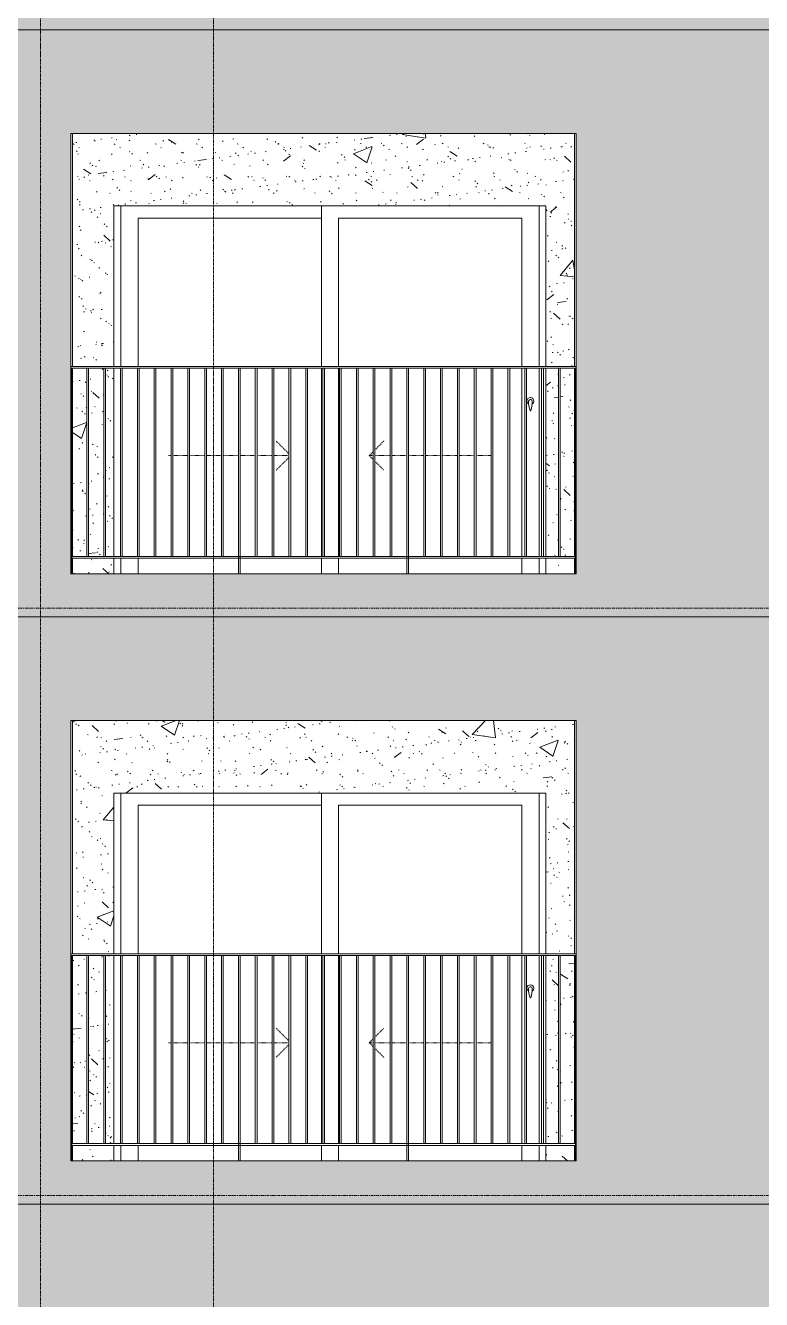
# Model space of a CAD drawing. Header units: millimetres. Extents: x 9199 to 175431, y -4466 to 35300.
# Drawn here: x 155514 to 159773, y 21997 to 29375 of the extents above; entities that cross this region are included whole.
import ezdxf

# ---------------------------------------------------------------- set-up
doc = ezdxf.new("R2010")
doc.units = ezdxf.units.MM
for name, pattern in [('Centre', [31.75, 6.35, -4.7625, 15.875, -4.7625]), ('Dash', [6, 3, -3]), ('Grid Line', [22.225, 12.7, -3.175, 3.175, -3.175])]:
    doc.linetypes.add(name, pattern=pattern)
for name, color, linetype, lineweight in [('0-2', 250, 'Continuous', 5), ('A-DOOR', 31, 'Continuous', 9), ('A-DOOR-FRAM', 31, 'Continuous', 9), ('A-DOOR-HDLN', 31, 'Dash', 18), ('A-FLOR-HRAL', 11, 'Continuous', 9), ('A-FLOR-LEVL-2', 51, 'Centre', 9), ('A-WALL', 113, 'Continuous', 9), ('A-WALL-PATT', 111, 'Continuous', 9), ('A-WALL-PATT-1', 9, 'Continuous', 9), ('A-WALL-PATT-2', 111, 'Continuous', 5), ('I-WALL', 2, 'Continuous', 9), ('I-WALL-1', 7, 'Continuous', 9), ('S-GRID-1', 1, 'Grid Line', 9)]:
    doc.layers.add(name, color=color, linetype=linetype, lineweight=lineweight)
pattern_1 = [(50, (-51555.6, 1200), (1093.104, -95.634), [114.3, -1257.3]), (355, (-51555.6, 1200), (-211.457, 1146.34), [91.44, -1005.84]), (100.451, (-51464.5, 1192), (881.656, 1050.7), [97.14, -1068.54]), (46.184, (-51555.6, 1504.8), (1626.475, -252.257), [171.45, -1885.95]), (96.636, (-51420, 1483.8), (1424.416, 1484.565), [145.71, -1602.81]), (351.184, (-51555.6, 1504.8), (1424.43, 1484.55), [137.16, -1508.76]), (21, (-51403.2, 1428.6), (909.686, -613.591), [114.3, -1257.3]), (326, (-51403.2, 1428.6), (370.812, 1105.13), [91.44, -1005.84]), (71.451, (-51327.4, 1377.5), (1280.503, 491.528), [97.14, -1068.54]), (37.5, (-51555.58, 1200), (18.5313, 507.3303), [50.292, -943.356, 50.292, -970.788, -1009.65]), (37.5, (-51555.58, 1200), (18.5313, 507.3303), [-2014.728, 50.292, -959.358]), (7.5, (-51555.6, 1200), (400.918, 601.0836), [50.292, -531.876, 50.292, -920.496, -384.81]), (7.5, (-51555.6, 1200), (400.918, 601.0836), [-1552.956, 50.292, -334.518]), (327.5, (-51895.43, 1200), (813.545, -34.3737), [50.292, -330.708, 50.292, -1138.428, -1577.34]), (327.5, (-51895.43, 1200), (813.545, -34.3737), [-1569.72, 50.292, -1527.048]), (317.5, (-52047.8, 1200), (888.775, 152.56), [50.292, -445.008, 50.292, -739.14, -1120.14]), (317.5, (-52047.8, 1200), (888.775, 152.56), [-1284.732, 50.292, -1069.848])]
pattern_2 = [(37.5, (-51555.58, 1200), (-4.79953, 146.8239), [5.029, -110.795, 5.029, -124.511, -123.825]), (37.5, (-51555.58, 1200), (-4.79953, 146.8239), [-245.364, 5.029, -118.796]), (7.5, (-51555.58, 1200), (134.8574, 215.0472), [5.029, -57.455, 5.029, -99.365, -40.005]), (7.5, (-51555.58, 1200), (134.8574, 215.0472), [-166.878, 5.029, -34.976]), (327.5, (-51649.3, 1200), (237.29776, 0.4316), [5.029, -33.071, 5.029, -132.131, -179.07]), (327.5, (-51649.3, 1200), (237.29776, 0.4316), [-175.26, 5.029, -174.041]), (317.5, (-51649.3, 1200), (229.0671, 66.8792), [5.029, -14.021, 5.029, -84.887, -102.87]), (317.5, (-51649.3, 1200), (229.0671, 66.8792), [-108.966, 5.029, -97.841])]

# ---------------------------------------------------------------- blocks, each defined once
blk = doc.blocks.new('NCV_TKTC_TANG 6 - 8_rvt-4-TKCS_MẶT ĐỨNG HƯỚNG TÂY')
at = {"layer": 'A-WALL-PATT-1'}
h = blk.add_hatch(dxfattribs=at)
h.set_pattern_fill('FP_19', color=256, style=0, pattern_type=2)
h.set_pattern_definition(pattern_1)
h.paths.add_polyline_path([(-25351.9, 22800), (-25113.5, 22800), (-25113.5, 22890), (-25351.9, 22890), (-25351.9, 22807.1)])
h.paths.add_polyline_path([(-22457.9, 22800), (-22446.9, 22800), (-22446.9, 22890), (-22613.5, 22890), (-22613.5, 22800)])
h.paths.add_polyline_path([(-22529.8, 22900), (-22446.9, 22900), (-22446.9, 23990), (-22529.8, 23990), (-22529.8, 22916.4)])
h.paths.add_polyline_path([(-22539.8, 22900), (-22539.8, 23990), (-22613.5, 23990), (-22613.5, 22900)])
h.paths.add_polyline_path([(-25162, 22900), (-25113.5, 22900), (-25113.5, 23990), (-25162, 23990), (-25162, 22942.8)])
h.paths.add_polyline_path([(-25221.9, 22900), (-25172, 22900), (-25172, 23990), (-25259.5, 23990), (-25259.5, 22900)])
h.paths.add_polyline_path([(-25269.5, 22900), (-25269.5, 23990), (-25351.9, 23990), (-25351.9, 22900)])
h.paths.add_polyline_path([(-22545.6, 24000), (-22446.9, 24000), (-22446.9, 25350), (-25351.9, 25350), (-25351.9, 24000), (-25113.5, 24000), (-25113.5, 24930), (-22613.5, 24930), (-22613.5, 24000), (-22560.3, 24000)])
h = blk.add_hatch(dxfattribs=at)
h.set_pattern_fill('FP_20', color=256, style=0, pattern_type=2)
h.set_pattern_definition(pattern_2)
h.paths.add_polyline_path([(-25351.9, 22800), (-25113.5, 22800), (-25113.5, 22890), (-25351.9, 22890), (-25351.9, 22807.1)])
h.paths.add_polyline_path([(-22457.9, 22800), (-22446.9, 22800), (-22446.9, 22890), (-22613.5, 22890), (-22613.5, 22800)])
h.paths.add_polyline_path([(-22529.8, 22900), (-22446.9, 22900), (-22446.9, 23990), (-22529.8, 23990), (-22529.8, 22916.4)])
h.paths.add_polyline_path([(-22539.8, 22900), (-22539.8, 23990), (-22613.5, 23990), (-22613.5, 22900)])
h.paths.add_polyline_path([(-25162, 22900), (-25113.5, 22900), (-25113.5, 23990), (-25162, 23990), (-25162, 22942.8)])
h.paths.add_polyline_path([(-25221.9, 22900), (-25172, 22900), (-25172, 23990), (-25259.5, 23990), (-25259.5, 22900)])
h.paths.add_polyline_path([(-25269.5, 22900), (-25269.5, 23990), (-25351.9, 23990), (-25351.9, 22900)])
h.paths.add_polyline_path([(-22545.6, 24000), (-22446.9, 24000), (-22446.9, 25350), (-25351.9, 25350), (-25351.9, 24000), (-25113.5, 24000), (-25113.5, 24930), (-22613.5, 24930), (-22613.5, 24000), (-22560.3, 24000)])
at = {"layer": 'I-WALL-1'}
for p, q in [((-25351.9, 25350), (-25351.9, 24000)), ((-22446.9, 24000), (-22446.9, 25350)), ((-25113.5, 24000), (-25113.5, 24930)), ((-25113.5, 24930), (-22613.5, 24930)), ((-22613.5, 24930), (-22613.5, 24000)), ((-25351.9, 23990), (-25351.9, 22900)), ((-25113.5, 22900), (-25113.5, 23990)), ((-22613.5, 23990), (-22613.5, 22900)), ((-22446.9, 22900), (-22446.9, 23990)), ((-25351.9, 22890), (-25351.9, 22800)), ((-25113.5, 22800), (-25113.5, 22890)), ((-22613.5, 22890), (-22613.5, 22800)), ((-22446.9, 22800), (-22446.9, 22890))]:
    blk.add_line(p, q, dxfattribs=at)
blk = doc.blocks.new('NCV_TKTC_TANG 6 - 8_rvt-5-TKCS_MẶT ĐỨNG HƯỚNG TÂY')
at = {"layer": 'A-WALL-PATT-1'}
h = blk.add_hatch(dxfattribs=at)
h.set_pattern_fill('FP_19', color=256, style=0, pattern_type=2)
h.set_pattern_definition(pattern_1)
h.paths.add_polyline_path([(-25351.9, 26200), (-25113.5, 26200), (-25113.5, 26290), (-25351.9, 26290), (-25351.9, 26207.1)])
h.paths.add_polyline_path([(-22613.5, 26200), (-22446.9, 26200), (-22446.9, 26290), (-22613.5, 26290)])
h.paths.add_polyline_path([(-25172, 26300), (-25172, 27390), (-25259.5, 27390), (-25259.5, 26300), (-25221.9, 26300)])
h.paths.add_polyline_path([(-25162, 26300), (-25113.5, 26300), (-25113.5, 27390), (-25162, 27390), (-25162, 26342.8)])
h.paths.add_polyline_path([(-22465.2, 26300), (-22446.9, 26300), (-22446.9, 27390), (-22529.8, 27390), (-22529.8, 26300), (-22516.8, 26300)])
h.paths.add_polyline_path([(-25269.5, 26300), (-25269.5, 27390), (-25351.9, 27390), (-25351.9, 26300)])
h.paths.add_polyline_path([(-22613.5, 26300), (-22539.8, 26300), (-22539.8, 27390), (-22613.5, 27390), (-22613.5, 26421.2)])
h.paths.add_polyline_path([(-25351.9, 27400), (-25113.5, 27400), (-25113.5, 28330), (-22613.5, 28330), (-22613.5, 27400), (-22446.9, 27400), (-22446.9, 28750), (-25351.9, 28750), (-25351.9, 27540.2)])
h = blk.add_hatch(dxfattribs=at)
h.set_pattern_fill('FP_20', color=256, style=0, pattern_type=2)
h.set_pattern_definition(pattern_2)
h.paths.add_polyline_path([(-25351.9, 26200), (-25113.5, 26200), (-25113.5, 26290), (-25351.9, 26290), (-25351.9, 26207.1)])
h.paths.add_polyline_path([(-22613.5, 26200), (-22446.9, 26200), (-22446.9, 26290), (-22613.5, 26290)])
h.paths.add_polyline_path([(-25172, 26300), (-25172, 27390), (-25259.5, 27390), (-25259.5, 26300), (-25221.9, 26300)])
h.paths.add_polyline_path([(-25162, 26300), (-25113.5, 26300), (-25113.5, 27390), (-25162, 27390), (-25162, 26342.8)])
h.paths.add_polyline_path([(-22465.2, 26300), (-22446.9, 26300), (-22446.9, 27390), (-22529.8, 27390), (-22529.8, 26300), (-22516.8, 26300)])
h.paths.add_polyline_path([(-25269.5, 26300), (-25269.5, 27390), (-25351.9, 27390), (-25351.9, 26300)])
h.paths.add_polyline_path([(-22613.5, 26300), (-22539.8, 26300), (-22539.8, 27390), (-22613.5, 27390), (-22613.5, 26421.2)])
h.paths.add_polyline_path([(-25351.9, 27400), (-25113.5, 27400), (-25113.5, 28330), (-22613.5, 28330), (-22613.5, 27400), (-22446.9, 27400), (-22446.9, 28750), (-25351.9, 28750), (-25351.9, 27540.2)])
at = {"layer": 'I-WALL-1'}
for p, q in [((-25351.9, 28750), (-25351.9, 27400)), ((-22446.9, 27400), (-22446.9, 28750)), ((-25113.5, 27400), (-25113.5, 28330)), ((-25113.5, 28330), (-22613.5, 28330)), ((-22613.5, 28330), (-22613.5, 27400)), ((-25351.9, 27390), (-25351.9, 26300)), ((-25113.5, 26300), (-25113.5, 27390)), ((-22613.5, 27390), (-22613.5, 26300)), ((-22446.9, 26300), (-22446.9, 27390)), ((-25351.9, 26290), (-25351.9, 26200)), ((-25113.5, 26200), (-25113.5, 26290)), ((-22613.5, 26290), (-22613.5, 26200)), ((-22446.9, 26200), (-22446.9, 26290))]:
    blk.add_line(p, q, dxfattribs=at)
blk = doc.blocks.new('Railing - 10mm-1251313-TKCS_MẶT ĐỨNG HƯỚNG TÂY')
at = {"layer": 'A-FLOR-HRAL'}
for p, q in [((-70214.4, 2500), (-70214.4, 3590)), ((-70204.4, 2500), (-70204.4, 3590))]:
    blk.add_line(p, q, dxfattribs=at)
blk = doc.blocks.new('Railing - 50 x 10mm-V205-TKCS_MẶT ĐỨNG HƯỚNG TÂY')
at = {"layer": 'A-FLOR-HRAL'}
for p, q in [((-71091.4, 5800), (-71091.4, 6990)), ((-71081.4, 6990), (-71091.4, 6990)), ((-71081.4, 5800), (-71081.4, 6990))]:
    blk.add_line(p, q, dxfattribs=at)
blk = doc.blocks.new('Railing - 50 x 10mm-V231-TKCS_MẶT ĐỨNG HƯỚNG TÂY')
at = {"layer": 'A-FLOR-HRAL'}
for p in [(-61916.9, 16000), (-61911.5, 17190)]:
    blk.add_line(p, (-61916.9, 17190), dxfattribs=at)
blk = doc.blocks.new('Railing - 50 x 10mm-V211-TKCS_MẶT ĐỨNG HƯỚNG TÂY')
at = {"layer": 'A-FLOR-HRAL'}
for p, q in [((-33481.9, 6990), (-33486.9, 6990)), ((-33481.9, 5800), (-33481.9, 6990))]:
    blk.add_line(p, q, dxfattribs=at)
blk = doc.blocks.new('Railing - Railing-3825163-TKCS_MẶT ĐỨNG HƯỚNG TÂY')
at = {"layer": 'A-FLOR-HRAL'}
for p, q in [((-25361.9, 22900), (-22437.4, 22900)), ((-22437.4, 22890), (-25361.9, 22890)), ((-22437.4, 22900), (-22437.4, 22890))]:
    blk.add_line(p, q, dxfattribs=at)
for name, p in [('Railing - 50 x 10mm-V211-TKCS_MẶT ĐỨNG HƯỚNG TÂY', (8125, 17000)), ('Railing - 10mm-1251313-TKCS_MẶT ĐỨNG HƯỚNG TÂY', (44944.9, 20400)), ('Railing - 10mm-1251313-TKCS_MẶT ĐỨNG HƯỚNG TÂY', (45042.4, 20400)), ('Railing - 10mm-1251313-TKCS_MẶT ĐỨNG HƯỚNG TÂY', (45139.9, 20400)), ('Railing - 10mm-1251313-TKCS_MẶT ĐỨNG HƯỚNG TÂY', (45237.4, 20400)), ('Railing - 10mm-1251313-TKCS_MẶT ĐỨNG HƯỚNG TÂY', (45334.9, 20400)), ('Railing - 10mm-1251313-TKCS_MẶT ĐỨNG HƯỚNG TÂY', (45432.4, 20400)), ('Railing - 10mm-1251313-TKCS_MẶT ĐỨNG HƯỚNG TÂY', (45529.8, 20400)), ('Railing - 10mm-1251313-TKCS_MẶT ĐỨNG HƯỚNG TÂY', (45627.3, 20400)), ('Railing - 10mm-1251313-TKCS_MẶT ĐỨNG HƯỚNG TÂY', (45724.8, 20400)), ('Railing - 50 x 10mm-V205-TKCS_MẶT ĐỨNG HƯỚNG TÂY', (46699.3, 17000)), ('Railing - 10mm-1251313-TKCS_MẶT ĐỨNG HƯỚNG TÂY', (45919.8, 20400)), ('Railing - 10mm-1251313-TKCS_MẶT ĐỨNG HƯỚNG TÂY', (46017.3, 20400)), ('Railing - 10mm-1251313-TKCS_MẶT ĐỨNG HƯỚNG TÂY', (46114.8, 20400)), ('Railing - 10mm-1251313-TKCS_MẶT ĐỨNG HƯỚNG TÂY', (46212.2, 20400)), ('Railing - 10mm-1251313-TKCS_MẶT ĐỨNG HƯỚNG TÂY', (46309.7, 20400)), ('Railing - 10mm-1251313-TKCS_MẶT ĐỨNG HƯỚNG TÂY', (46407.2, 20400)), ('Railing - 10mm-1251313-TKCS_MẶT ĐỨNG HƯỚNG TÂY', (46504.7, 20400)), ('Railing - 10mm-1251313-TKCS_MẶT ĐỨNG HƯỚNG TÂY', (46602.2, 20400)), ('Railing - 10mm-1251313-TKCS_MẶT ĐỨNG HƯỚNG TÂY', (46699.7, 20400)), ('Railing - 50 x 10mm-V205-TKCS_MẶT ĐỨNG HƯỚNG TÂY', (47674.2, 17000)), ('Railing - 10mm-1251313-TKCS_MẶT ĐỨNG HƯỚNG TÂY', (46894.6, 20400)), ('Railing - 10mm-1251313-TKCS_MẶT ĐỨNG HƯỚNG TÂY', (46992.1, 20400)), ('Railing - 10mm-1251313-TKCS_MẶT ĐỨNG HƯỚNG TÂY', (47089.6, 20400)), ('Railing - 10mm-1251313-TKCS_MẶT ĐỨNG HƯỚNG TÂY', (47187.1, 20400)), ('Railing - 10mm-1251313-TKCS_MẶT ĐỨNG HƯỚNG TÂY', (47284.6, 20400)), ('Railing - 10mm-1251313-TKCS_MẶT ĐỨNG HƯỚNG TÂY', (47382.1, 20400)), ('Railing - 10mm-1251313-TKCS_MẶT ĐỨNG HƯỚNG TÂY', (47479.6, 20400)), ('Railing - 10mm-1251313-TKCS_MẶT ĐỨNG HƯỚNG TÂY', (47577, 20400)), ('Railing - 10mm-1251313-TKCS_MẶT ĐỨNG HƯỚNG TÂY', (47674.5, 20400)), ('Railing - 50 x 10mm-V231-TKCS_MẶT ĐỨNG HƯỚNG TÂY', (39474.6, 6800))]:
    blk.add_blockref(name, p)
blk = doc.blocks.new('Top Rail Type - Top Rail_Internal_-3825166-TKCS_MẶT ĐỨNG HƯỚNG TÂY')
at = {"layer": 'A-FLOR-HRAL'}
for p, q in [((-22437.4, 24000), (-25361.9, 24000)), ((-22437.4, 23990), (-25361.9, 23990)), ((-22437.4, 24000), (-22437.4, 23990))]:
    blk.add_line(p, q, dxfattribs=at)
blk = doc.blocks.new('DEG_02-DEG_03 - DEG_02-2500x2400mm-CỬA ĐI 02 CÁNH TRƯỢT-V218-TKCS_MẶT ĐỨNG HƯỚNG TÂY')
at = {"layer": 'A-DOOR'}
for p, q in [((-23912.4, 7000), (-23912.4, 7930)), ((-22652.4, 7930), (-22652.4, 7000)), ((-24972.4, 7860), (-24972.4, 7000)), ((-24972.4, 7860), (-23912.4, 7860)), ((-23812.4, 7860), (-23812.4, 7000)), ((-23812.4, 7860), (-22752.4, 7860)), ((-22752.4, 7000), (-22752.4, 7860)), ((-23912.4, 5900), (-23912.4, 6990)), ((-23812.4, 6990), (-23812.4, 5900)), ((-22752.4, 5900), (-22752.4, 6990)), ((-22652.4, 6990), (-22652.4, 5900)), ((-24972.4, 5890), (-24972.4, 5800)), ((-23912.4, 5800), (-23912.4, 5890)), ((-23812.4, 5890), (-23812.4, 5800)), ((-22752.4, 5800), (-22752.4, 5890)), ((-22652.4, 5890), (-22652.4, 5800))]:
    blk.add_line(p, q, dxfattribs=at)
at = {"layer": 'A-DOOR', "flags": 128}
blk.add_lwpolyline([(-22700.9, 6808.7), (-22700.9, 6808.7), (-22700.9, 6808.7), (-22700.9, 6808.7), (-22700.9, 6808.7), (-22700.9, 6808.7), (-22700.9, 6808.7), (-22700.9, 6808.7), (-22701, 6808.7), (-22701, 6808.7), (-22701, 6808.7), (-22701, 6808.7), (-22701.1, 6808.7), (-22701.1, 6808.7), (-22701.1, 6808.7), (-22701.2, 6808.7), (-22701.2, 6808.7), (-22701.2, 6808.7), (-22701.3, 6808.7), (-22701.3, 6808.7), (-22701.4, 6808.7), (-22701.4, 6808.7), (-22701.5, 6808.7), (-22701.5, 6808.7), (-22701.6, 6808.7), (-22701.6, 6808.7), (-22701.7, 6808.7), (-22701.7, 6808.7), (-22701.8, 6808.7), (-22701.8, 6808.7), (-22701.9, 6808.7), (-22701.9, 6808.7), (-22702, 6808.7), (-22702, 6808.7), (-22702.1, 6808.7), (-22702.2, 6808.7), (-22702.2, 6808.7), (-22702.3, 6808.7), (-22702.3, 6808.7), (-22702.4, 6808.7), (-22702.5, 6808.7), (-22702.5, 6808.7), (-22702.6, 6808.7), (-22702.6, 6808.7), (-22702.7, 6808.7), (-22702.8, 6808.7), (-22702.8, 6808.7), (-22702.9, 6808.7), (-22702.9, 6808.7), (-22703, 6808.7), (-22703, 6808.7), (-22703.1, 6808.7), (-22703.1, 6808.7), (-22703.2, 6808.7), (-22703.2, 6808.7), (-22703.3, 6808.7), (-22703.3, 6808.7), (-22703.4, 6808.7), (-22703.4, 6808.7), (-22703.5, 6808.7), (-22703.5, 6808.7), (-22703.5, 6808.7), (-22703.6, 6808.7), (-22703.6, 6808.7), (-22703.6, 6808.7), (-22703.7, 6808.7), (-22703.7, 6808.7), (-22703.7, 6808.7), (-22703.8, 6808.7), (-22703.8, 6808.7), (-22703.8, 6808.7), (-22703.8, 6808.7), (-22703.8, 6808.7), (-22703.8, 6808.7), (-22703.8, 6808.7), (-22703.9, 6808.7), (-22703.9, 6808.7)], dxfattribs=at)
at = {"layer": 'A-DOOR'}
for centre, radius, start, end in [((-22702.4, 6800), 20, 0, 180), ((-22702.4, 6800), 20, 180, 240), ((-22703.9, 6799.2), 9.45, 90, 180), ((-22548.6, 6799.2), 164.8, 180, 199.13397), ((-22700.9, 6799.2), 9.45, 0, 90), ((-22856.2, 6799.2), 164.8, 340.86603, 0), ((-22702.4, 6800), 20, 300, 0), ((-22702, 6746), 2.34, 199.13397, 261.03098), ((-22702.7, 6746), 2.34, 278.96902, 340.86603)]:
    blk.add_arc(centre, radius, start, end, dxfattribs=at)
at = {"layer": 'A-DOOR-FRAM'}
for p, q in [((-25112.4, 7930), (-25112.4, 7000)), ((-25072.4, 7000), (-25072.4, 7930)), ((-22652.4, 7000), (-22652.4, 7930)), ((-25112.4, 6990), (-25112.4, 5900)), ((-22652.4, 5900), (-22652.4, 6990)), ((-25112.4, 5890), (-25112.4, 5800)), ((-25072.4, 5800), (-25072.4, 5890)), ((-22652.4, 5800), (-22652.4, 5890))]:
    blk.add_line(p, q, dxfattribs=at)
at = {"layer": 'A-DOOR-HDLN'}
for p, q in [((-24099.6, 6494.2), (-24174.5, 6569.1)), ((-23602.2, 6517.2), (-23550.3, 6569.1)), ((-23635.1, 6484.2), (-23612.2, 6507.2)), ((-24799.6, 6484.2), (-24782, 6484.2)), ((-24772, 6484.2), (-24684.5, 6484.2)), ((-24674.5, 6484.2), (-24587, 6484.2)), ((-24577, 6484.2), (-24489.6, 6484.2)), ((-24479.6, 6484.2), (-24392.1, 6484.2)), ((-24382.1, 6484.2), (-24294.6, 6484.2)), ((-24284.6, 6484.2), (-24197.1, 6484.2)), ((-24187.1, 6484.2), (-24099.6, 6484.2)), ((-24099.6, 6474.2), (-24174.5, 6399.4)), ((-23635.1, 6484.2), (-23612.2, 6461.3)), ((-23612.2, 6484.2), (-23635.1, 6484.2)), ((-23514.7, 6484.2), (-23602.2, 6484.2)), ((-23602.2, 6451.3), (-23550.3, 6399.4)), ((-23417.2, 6484.2), (-23504.7, 6484.2)), ((-23319.7, 6484.2), (-23407.2, 6484.2)), ((-23222.2, 6484.2), (-23309.7, 6484.2)), ((-23124.8, 6484.2), (-23212.2, 6484.2)), ((-23027.3, 6484.2), (-23114.8, 6484.2)), ((-22929.8, 6484.2), (-23017.3, 6484.2))]:
    blk.add_line(p, q, dxfattribs=at)
blk = doc.blocks.new('Railing - Railing-3828412-TKCS_MẶT ĐỨNG HƯỚNG TÂY')
at = {"layer": 'A-FLOR-HRAL'}
for p, q in [((-25361.9, 26300), (-22437.4, 26300)), ((-22437.4, 26290), (-25361.9, 26290)), ((-22437.4, 26300), (-22437.4, 26290))]:
    blk.add_line(p, q, dxfattribs=at)
for name, p in [('Railing - 50 x 10mm-V211-TKCS_MẶT ĐỨNG HƯỚNG TÂY', (8125, 20400)), ('Railing - 10mm-1251313-TKCS_MẶT ĐỨNG HƯỚNG TÂY', (44944.9, 23800)), ('Railing - 10mm-1251313-TKCS_MẶT ĐỨNG HƯỚNG TÂY', (45042.4, 23800)), ('Railing - 10mm-1251313-TKCS_MẶT ĐỨNG HƯỚNG TÂY', (45139.9, 23800)), ('Railing - 10mm-1251313-TKCS_MẶT ĐỨNG HƯỚNG TÂY', (45237.4, 23800)), ('Railing - 10mm-1251313-TKCS_MẶT ĐỨNG HƯỚNG TÂY', (45334.9, 23800)), ('Railing - 10mm-1251313-TKCS_MẶT ĐỨNG HƯỚNG TÂY', (45432.4, 23800)), ('Railing - 10mm-1251313-TKCS_MẶT ĐỨNG HƯỚNG TÂY', (45529.8, 23800)), ('Railing - 10mm-1251313-TKCS_MẶT ĐỨNG HƯỚNG TÂY', (45627.3, 23800)), ('Railing - 10mm-1251313-TKCS_MẶT ĐỨNG HƯỚNG TÂY', (45724.8, 23800)), ('Railing - 50 x 10mm-V205-TKCS_MẶT ĐỨNG HƯỚNG TÂY', (46699.3, 20400)), ('Railing - 10mm-1251313-TKCS_MẶT ĐỨNG HƯỚNG TÂY', (45919.8, 23800)), ('Railing - 10mm-1251313-TKCS_MẶT ĐỨNG HƯỚNG TÂY', (46017.3, 23800)), ('Railing - 10mm-1251313-TKCS_MẶT ĐỨNG HƯỚNG TÂY', (46114.8, 23800)), ('Railing - 10mm-1251313-TKCS_MẶT ĐỨNG HƯỚNG TÂY', (46212.2, 23800)), ('Railing - 10mm-1251313-TKCS_MẶT ĐỨNG HƯỚNG TÂY', (46309.7, 23800)), ('Railing - 10mm-1251313-TKCS_MẶT ĐỨNG HƯỚNG TÂY', (46407.2, 23800)), ('Railing - 10mm-1251313-TKCS_MẶT ĐỨNG HƯỚNG TÂY', (46504.7, 23800)), ('Railing - 10mm-1251313-TKCS_MẶT ĐỨNG HƯỚNG TÂY', (46602.2, 23800)), ('Railing - 10mm-1251313-TKCS_MẶT ĐỨNG HƯỚNG TÂY', (46699.7, 23800)), ('Railing - 50 x 10mm-V205-TKCS_MẶT ĐỨNG HƯỚNG TÂY', (47674.2, 20400)), ('Railing - 10mm-1251313-TKCS_MẶT ĐỨNG HƯỚNG TÂY', (46894.6, 23800)), ('Railing - 10mm-1251313-TKCS_MẶT ĐỨNG HƯỚNG TÂY', (46992.1, 23800)), ('Railing - 10mm-1251313-TKCS_MẶT ĐỨNG HƯỚNG TÂY', (47089.6, 23800)), ('Railing - 10mm-1251313-TKCS_MẶT ĐỨNG HƯỚNG TÂY', (47187.1, 23800)), ('Railing - 10mm-1251313-TKCS_MẶT ĐỨNG HƯỚNG TÂY', (47284.6, 23800)), ('Railing - 10mm-1251313-TKCS_MẶT ĐỨNG HƯỚNG TÂY', (47382.1, 23800)), ('Railing - 10mm-1251313-TKCS_MẶT ĐỨNG HƯỚNG TÂY', (47479.6, 23800)), ('Railing - 10mm-1251313-TKCS_MẶT ĐỨNG HƯỚNG TÂY', (47577, 23800)), ('Railing - 10mm-1251313-TKCS_MẶT ĐỨNG HƯỚNG TÂY', (47674.5, 23800)), ('Railing - 50 x 10mm-V231-TKCS_MẶT ĐỨNG HƯỚNG TÂY', (39474.6, 10200))]:
    blk.add_blockref(name, p)
blk = doc.blocks.new('Top Rail Type - Top Rail_Internal_-3828415-TKCS_MẶT ĐỨNG HƯỚNG TÂY')
at = {"layer": 'A-FLOR-HRAL'}
for p, q in [((-22437.4, 27400), (-25361.9, 27400)), ((-22437.4, 27390), (-25361.9, 27390)), ((-22437.4, 27400), (-22437.4, 27390))]:
    blk.add_line(p, q, dxfattribs=at)

msp = doc.modelspace()

# ---------------------------------------------------------------- hatches: boundary and pattern name
at = {"layer": 'A-WALL-PATT'}
h = msp.add_hatch(color=256, dxfattribs=at)
h.paths.add_polyline_path([(158900.8, 25950), (158900.8, 29350), (155426.2, 29350), (155426.2, 25950), (157519.7, 25950)])
h.paths.add_polyline_path([(155776.2, 26200), (155776.2, 28750), (158701.2, 28750), (158701.2, 26200), (156461.6, 26200)])
h = msp.add_hatch(color=256, dxfattribs=at)
h.paths.add_polyline_path([(155426.2, 22550), (158900.8, 22550), (158900.8, 25950), (155426.2, 25950), (155426.2, 22608.3)])
h.paths.add_polyline_path([(157519.7, 22800), (155776.2, 22800), (155776.2, 25350), (158701.2, 25350), (158701.2, 22800)])
h = msp.add_hatch(color=256, dxfattribs=at)
h.paths.add_polyline_path([(155426.2, 19150), (158900.8, 19150), (158900.8, 22550), (155426.2, 22550), (155426.2, 19320.3)])
h.paths.add_polyline_path([(158701.2, 19400), (155776.2, 19400), (155776.2, 21950), (158701.2, 21950), (158701.2, 19868.3)])
at = {"layer": 'A-WALL-PATT-2'}
msp.add_hatch(color=256, dxfattribs=at).paths.add_polyline_path([(134239.9, 29350), (163901.2, 29350), (163901.2, 30750), (102901.2, 30750), (102901.2, 29350), (132123.6, 29350)])
h = msp.add_hatch(color=256, dxfattribs=at)
h.paths.add_polyline_path([(162001.2, 25950), (162001.2, 29350), (158900.8, 29350), (158900.8, 25950), (161752.4, 25950)])
h.paths.add_polyline_path([(159900.8, 27000), (159900.8, 28400), (161300.8, 28400), (161300.8, 27000), (159941.7, 27000)])
h = msp.add_hatch(color=256, dxfattribs=at)
h.paths.add_polyline_path([(158900.8, 22550), (162001.2, 22550), (162001.2, 25950), (158900.8, 25950), (158900.8, 23156.3)])
h.paths.add_polyline_path([(161259.9, 23600), (159900.8, 23600), (159900.8, 25000), (161300.8, 25000), (161300.8, 23600)])
h = msp.add_hatch(color=256, dxfattribs=at)
h.paths.add_polyline_path([(162001.2, 19150), (162001.2, 22550), (158900.8, 22550), (158900.8, 19150), (161752.4, 19150)])
h.paths.add_polyline_path([(161300.8, 20200), (159900.8, 20200), (159900.8, 21600), (161300.8, 21600), (161300.8, 20219.1)])

# ---------------------------------------------------------------- linework, layer by layer
at = {"layer": 'A-FLOR-LEVL-2'}
for p, q in [((96540.4, 26000), (171939.1, 26000)), ((96540.4, 22600), (171939.1, 22600))]:
    msp.add_line(p, q, dxfattribs=at)
at = {"layer": 'A-WALL'}
for p, q in [((162001.2, 29350), (155426.2, 29350)), ((155776.2, 26200), (155776.2, 28750)), ((155776.2, 28750), (158701.2, 28750)), ((158701.2, 28750), (158701.2, 26200)), ((158701.2, 26200), (155776.2, 26200)), ((162001.2, 25950), (155426.2, 25950)), ((155426.2, 25950), (162001.2, 25950)), ((155776.2, 22800), (155776.2, 25350)), ((155776.2, 25350), (158701.2, 25350)), ((158701.2, 25350), (158701.2, 22800)), ((158701.2, 22800), (155776.2, 22800)), ((162001.2, 22550), (155426.2, 22550)), ((155426.2, 22550), (162001.2, 22550))]:
    msp.add_line(p, q, dxfattribs=at)
at = {"layer": 'I-WALL'}
msp.add_line((102491.2, 29350), (163911.2, 29350), dxfattribs=at)
at = {"layer": 'S-GRID-1'}
for p, q in [((155601.2, 634.2), (155601.2, 30542.5)), ((156601.2, 2539.2), (156601.2, 30542.5))]:
    msp.add_line(p, q, dxfattribs=at)

# ---------------------------------------------------------------- block references
at = {"layer": '0-2'}
for name in ['NCV_TKTC_TANG 6 - 8_rvt-5-TKCS_MẶT ĐỨNG HƯỚNG TÂY', 'NCV_TKTC_TANG 6 - 8_rvt-4-TKCS_MẶT ĐỨNG HƯỚNG TÂY']:
    msp.add_blockref(name, (181138.2, 0), dxfattribs=at)
at = {"layer": 'A-DOOR'}
for p in [(181138.2, 20400), (181138.2, 17000)]:
    msp.add_blockref('DEG_02-DEG_03 - DEG_02-2500x2400mm-CỬA ĐI 02 CÁNH TRƯỢT-V218-TKCS_MẶT ĐỨNG HƯỚNG TÂY', p, dxfattribs=at)
at = {"layer": 'A-FLOR-HRAL'}
for name in ['Top Rail Type - Top Rail_Internal_-3828415-TKCS_MẶT ĐỨNG HƯỚNG TÂY', 'Railing - Railing-3828412-TKCS_MẶT ĐỨNG HƯỚNG TÂY', 'Top Rail Type - Top Rail_Internal_-3825166-TKCS_MẶT ĐỨNG HƯỚNG TÂY', 'Railing - Railing-3825163-TKCS_MẶT ĐỨNG HƯỚNG TÂY']:
    msp.add_blockref(name, (181138.2, 0), dxfattribs=at)

doc.saveas('drawing.dxf')
